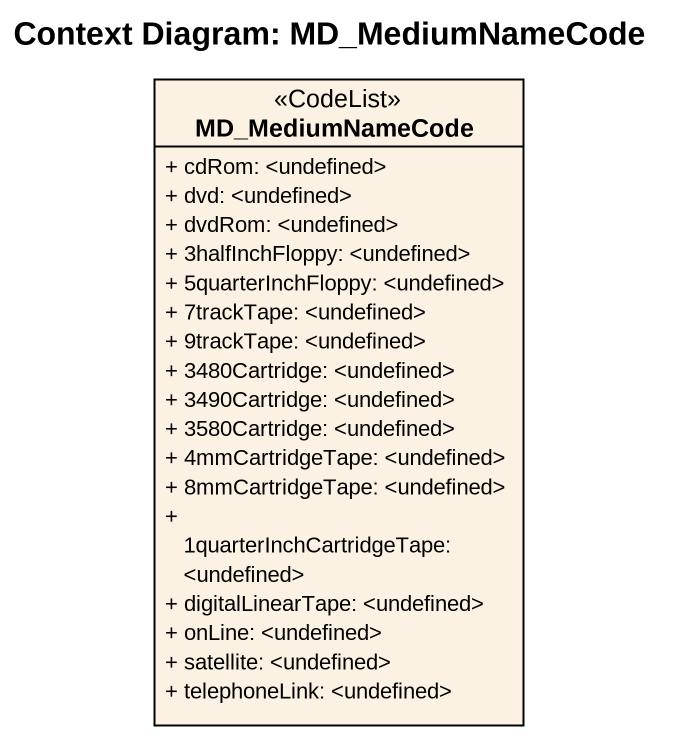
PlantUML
@startuml
title Context Diagram: MD_MediumNameCode
hide circle
hide empty members
skinparam classAttributeIconSize 0
class MD_MediumNameCode <<CodeList>> {
  + cdRom: <undefined>
  + dvd: <undefined>
  + dvdRom: <undefined>
  + 3halfInchFloppy: <undefined>
  + 5quarterInchFloppy: <undefined>
  + 7trackTape: <undefined>
  + 9trackTape: <undefined>
  + 3480Cartridge: <undefined>
  + 3490Cartridge: <undefined>
  + 3580Cartridge: <undefined>
  + 4mmCartridgeTape: <undefined>
  + 8mmCartridgeTape: <undefined>
  + 1quarterInchCartridgeTape: <undefined>
  + digitalLinearTape: <undefined>
  + onLine: <undefined>
  + satellite: <undefined>
  + telephoneLink: <undefined>
}
@enduml
